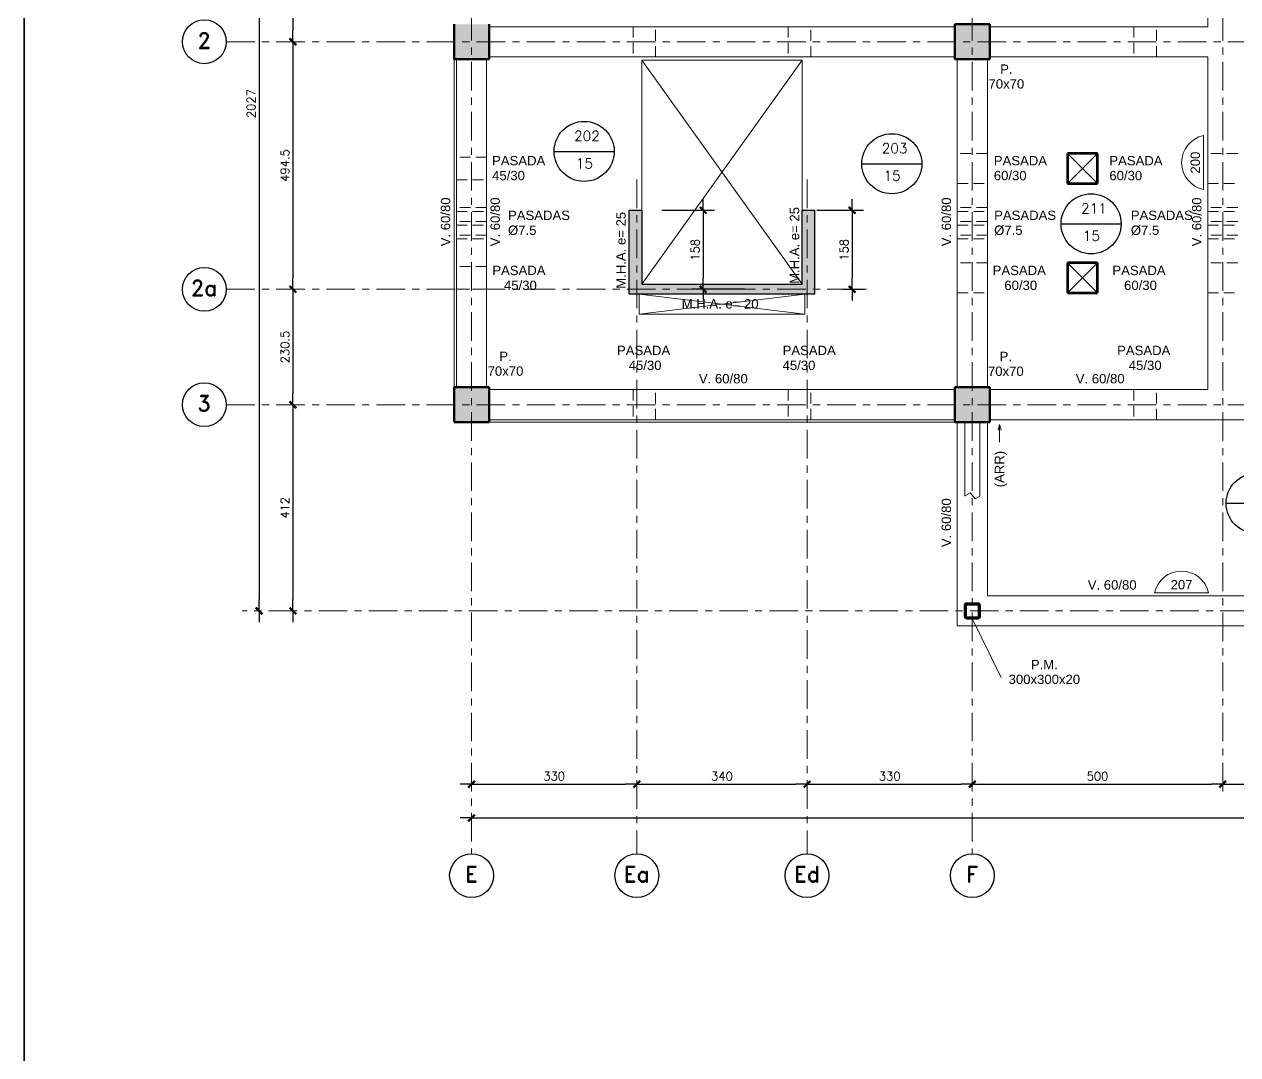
# Model space of a CAD drawing. Extents: x -4 to 6083, y -4 to 8618.
# Drawn here: x 0 to 2423, y 4971 to 7030 of the extents above; entities that cross this region are included whole.
import ezdxf
from ezdxf.enums import TextEntityAlignment as Align

# ---------------------------------------------------------------- set-up
doc = ezdxf.new("R2010")
doc.units = 0
doc.header["$LTSCALE"] = 45
doc.header["$MEASUREMENT"] = 0
doc.linetypes.add('Grid Line', pattern=[2.2225, 1.27, -0.3175, 0.3175, -0.3175])
doc.linetypes.add('RLE-PROYECCION', pattern=[0.71438, 0.47625, -0.23813])
doc.layers.get('0').update_dxf_attribs({"linetype": 'CONTINUOUS'})
for name, color, linetype, lineweight in [('A-ANNO-TEXT', 2, 'CONTINUOUS', 9), ('A-DETL-HLIN', 3, 'CONTINUOUS', 70), ('RLE-EJE', 3, 'CONTINUOUS', 25), ('RLE-EJES', 1, 'Grid Line', 9), ('RLE-LOSA', 3, 'CONTINUOUS', 15), ('RLE-MURO', 5, 'CONTINUOUS', 25), ('RLE-PILAR', 5, 'CONTINUOUS', 50), ('RLE-PROYECCION', 2, 'RLE-PROYECCION', 15), ('RLE-SOLID', 252, 'CONTINUOUS', 15), ('RLE-TEXTO-1', 9, 'CONTINUOUS', 9), ('RLE-VANOS', 1, 'CONTINUOUS', 15), ('RLE-VIGA', 3, 'CONTINUOUS', 15), ('S-COLS-IDEN', 2, 'CONTINUOUS', 9)]:
    doc.layers.add(name, color=color, linetype=linetype, lineweight=lineweight)
for name, color, linetype in [('RLA-COTAS', 2, 'CONTINUOUS'), ('RLA-COTAS1', 2, 'CONTINUOUS'), ('RLA-FORMATO', 7, 'CONTINUOUS'), ('RLA-LOSAS', 3, 'CONTINUOUS')]:
    doc.layers.add(name, color=color, linetype=linetype)
doc.styles.add('Arial_1', font='arial.ttf', dxfattribs={"height": 30})
doc.styles.add('Arial_2', font='arial.ttf', dxfattribs={"height": 18.75})
doc.styles.add('ROMAND', font='romand', dxfattribs={"height": 31.5})
doc.styles.add('ROMANS', font='ROMANS.shx', dxfattribs={"height": 16.875})
doc.dimstyles.new('ING-75', dxfattribs={"dimscale": 75, "dimtxt": 0.27, "dimasz": 0.3, "dimexe": 0, "dimexo": 0, "dimgap": 0.1, "dimtad": 1, "dimdec": 1, "dimzin": 12, "dimdsep": 46, "dimtxsty": 'ROMANS', "dimblk": 'TICK1', "dimblk1": 'TICK1', "dimblk2": 'TICK1', "dimcen": 0.09, "dimclrd": 2, "dimclre": 1, "dimclrt": 3, "dimadec": 0, "dimazin": 0, "dimtfac": 1, "dimtdec": 0, "dimtix": 1, "dimtmove": 2, "dimatfit": 3, "dimldrblk": 'TICK1', "dimfxl": 0, "dimfxlon": 1, "dimtolj": 1, "dimtzin": 0, "dimarcsym": 0})

# ---------------------------------------------------------------- blocks, each defined once
blk = doc.blocks.new('TICK1')
at = {"color": 2}
for points in [[(0, 0), (-1, 0)], [(0, 0), (1, 0)]]:
    blk.add_lwpolyline(points, dxfattribs=at)
at = {"color": 2, "const_width": 0.2}
blk.add_lwpolyline([(-0.3, -0.3), (0.3, 0.3)], dxfattribs=at)
blk = doc.blocks.new('*D19')
at = {"layer": 'RLA-COTAS', "color": 2, "lineweight": -2, "transparency": 16777216}
blk.add_line((469, 7862.4), (469, 5880.4), dxfattribs=at)
at = {"layer": 'RLA-COTAS', "color": 2, "lineweight": -2, "transparency": 16777216, "xscale": 22.5, "yscale": 22.5, "zscale": 22.5}
for p, rotation in [((469, 7884.9), 90), ((469, 5857.9), 270)]:
    blk.add_blockref('TICK1', p, dxfattribs=dict(at, rotation=rotation))
at = {"layer": 'RLA-COTAS', "color": 3, "transparency": 16777216, "insert": (453, 6871.4), "char_height": 16.88, "attachment_point": 5, "rotation": 90, "style": 'ROMANS'}
blk.add_mtext('\\A1;2027', dxfattribs=at)
blk = doc.blocks.new('*D21')
at = {"layer": 'RLA-COTAS', "color": 2, "lineweight": -2, "transparency": 16777216}
blk.add_line((536.5, 7472.4), (536.5, 7017.4), dxfattribs=at)
at = {"layer": 'RLA-COTAS', "color": 2, "lineweight": -2, "transparency": 16777216, "xscale": 22.5, "yscale": 22.5, "zscale": 22.5}
for p, rotation in [((536.5, 7494.9), 90), ((536.5, 6994.9), 270)]:
    blk.add_blockref('TICK1', p, dxfattribs=dict(at, rotation=rotation))
at = {"layer": 'RLA-COTAS', "color": 3, "transparency": 16777216, "insert": (520.5, 7244.9), "char_height": 16.88, "attachment_point": 5, "rotation": 90, "style": 'ROMANS'}
blk.add_mtext('\\A1;500', dxfattribs=at)
blk = doc.blocks.new('*D22')
at = {"layer": 'RLA-COTAS', "color": 2, "lineweight": -2, "transparency": 16777216}
blk.add_line((536.5, 6972.4), (536.5, 6522.9), dxfattribs=at)
at = {"layer": 'RLA-COTAS', "color": 2, "lineweight": -2, "transparency": 16777216, "xscale": 22.5, "yscale": 22.5, "zscale": 22.5}
for p, rotation in [((536.5, 6994.9), 90), ((536.5, 6500.4), 270)]:
    blk.add_blockref('TICK1', p, dxfattribs=dict(at, rotation=rotation))
at = {"layer": 'RLA-COTAS', "color": 3, "transparency": 16777216, "insert": (520.5, 6747.7), "char_height": 16.88, "attachment_point": 5, "rotation": 90, "style": 'ROMANS'}
blk.add_mtext('\\A1;494.5', dxfattribs=at)
blk = doc.blocks.new('*D23')
at = {"layer": 'RLA-COTAS', "color": 2, "lineweight": -2, "transparency": 16777216}
blk.add_line((536.5, 6477.9), (536.5, 6292.4), dxfattribs=at)
at = {"layer": 'RLA-COTAS', "color": 2, "lineweight": -2, "transparency": 16777216, "xscale": 22.5, "yscale": 22.5, "zscale": 22.5}
for p, rotation in [((536.5, 6500.4), 90), ((536.5, 6269.9), 270)]:
    blk.add_blockref('TICK1', p, dxfattribs=dict(at, rotation=rotation))
at = {"layer": 'RLA-COTAS', "color": 3, "transparency": 16777216, "insert": (520.5, 6385.2), "char_height": 16.88, "attachment_point": 5, "rotation": 90, "style": 'ROMANS'}
blk.add_mtext('\\A1;230.5', dxfattribs=at)
blk = doc.blocks.new('*D24')
at = {"layer": 'RLA-COTAS', "color": 2, "lineweight": -2, "transparency": 16777216}
blk.add_line((536.5, 6247.4), (536.5, 5880.4), dxfattribs=at)
at = {"layer": 'RLA-COTAS', "color": 2, "lineweight": -2, "transparency": 16777216, "xscale": 22.5, "yscale": 22.5, "zscale": 22.5}
for p, rotation in [((536.5, 6269.9), 90), ((536.5, 5857.9), 270)]:
    blk.add_blockref('TICK1', p, dxfattribs=dict(at, rotation=rotation))
at = {"layer": 'RLA-COTAS', "color": 3, "transparency": 16777216, "insert": (520.5, 6063.9), "char_height": 16.88, "attachment_point": 5, "rotation": 90, "style": 'ROMANS'}
blk.add_mtext('\\A1;412', dxfattribs=at)
blk = doc.blocks.new('*D25')
at = {"layer": 'RLA-COTAS', "color": 2, "lineweight": -2, "transparency": 16777216}
blk.add_line((915.7, 5511.7), (1200.7, 5511.7), dxfattribs=at)
at = {"layer": 'RLA-COTAS', "color": 2, "lineweight": -2, "transparency": 16777216, "xscale": 22.5, "yscale": 22.5, "zscale": 22.5, "rotation": 180}
blk.add_blockref('TICK1', (893.2, 5511.7), dxfattribs=at)
at = {"layer": 'RLA-COTAS', "color": 2, "lineweight": -2, "transparency": 16777216, "xscale": 22.5, "yscale": 22.5, "zscale": 22.5}
blk.add_blockref('TICK1', (1223.2, 5511.7), dxfattribs=at)
at = {"layer": 'RLA-COTAS', "color": 3, "transparency": 16777216, "insert": (1058.2, 5527.7), "char_height": 16.88, "attachment_point": 5, "style": 'ROMANS'}
blk.add_mtext('\\A1;330', dxfattribs=at)
blk = doc.blocks.new('*D26')
at = {"layer": 'RLA-COTAS', "color": 2, "lineweight": -2, "transparency": 16777216}
blk.add_line((1245.7, 5511.7), (1540.7, 5511.7), dxfattribs=at)
at = {"layer": 'RLA-COTAS', "color": 2, "lineweight": -2, "transparency": 16777216, "xscale": 22.5, "yscale": 22.5, "zscale": 22.5, "rotation": 180}
blk.add_blockref('TICK1', (1223.2, 5511.7), dxfattribs=at)
at = {"layer": 'RLA-COTAS', "color": 2, "lineweight": -2, "transparency": 16777216, "xscale": 22.5, "yscale": 22.5, "zscale": 22.5}
blk.add_blockref('TICK1', (1563.2, 5511.7), dxfattribs=at)
at = {"layer": 'RLA-COTAS', "color": 3, "transparency": 16777216, "insert": (1393.2, 5527.7), "char_height": 16.88, "attachment_point": 5, "style": 'ROMANS'}
blk.add_mtext('\\A1;340', dxfattribs=at)
blk = doc.blocks.new('*D27')
at = {"layer": 'RLA-COTAS', "color": 2, "lineweight": -2, "transparency": 16777216}
blk.add_line((1585.7, 5511.7), (1870.7, 5511.7), dxfattribs=at)
at = {"layer": 'RLA-COTAS', "color": 2, "lineweight": -2, "transparency": 16777216, "xscale": 22.5, "yscale": 22.5, "zscale": 22.5, "rotation": 180}
blk.add_blockref('TICK1', (1563.2, 5511.7), dxfattribs=at)
at = {"layer": 'RLA-COTAS', "color": 2, "lineweight": -2, "transparency": 16777216, "xscale": 22.5, "yscale": 22.5, "zscale": 22.5}
blk.add_blockref('TICK1', (1893.2, 5511.7), dxfattribs=at)
at = {"layer": 'RLA-COTAS', "color": 3, "transparency": 16777216, "insert": (1728.2, 5527.7), "char_height": 16.88, "attachment_point": 5, "style": 'ROMANS'}
blk.add_mtext('\\A1;330', dxfattribs=at)
blk = doc.blocks.new('*D28')
at = {"layer": 'RLA-COTAS', "color": 2, "lineweight": -2, "transparency": 16777216}
blk.add_line((1915.7, 5511.7), (2370.7, 5511.7), dxfattribs=at)
at = {"layer": 'RLA-COTAS', "color": 2, "lineweight": -2, "transparency": 16777216, "xscale": 22.5, "yscale": 22.5, "zscale": 22.5, "rotation": 180}
blk.add_blockref('TICK1', (1893.2, 5511.7), dxfattribs=at)
at = {"layer": 'RLA-COTAS', "color": 2, "lineweight": -2, "transparency": 16777216, "xscale": 22.5, "yscale": 22.5, "zscale": 22.5}
blk.add_blockref('TICK1', (2393.2, 5511.7), dxfattribs=at)
at = {"layer": 'RLA-COTAS', "color": 3, "transparency": 16777216, "insert": (2143.2, 5527.7), "char_height": 16.88, "attachment_point": 5, "style": 'ROMANS'}
blk.add_mtext('\\A1;500', dxfattribs=at)
blk = doc.blocks.new('*D29')
at = {"layer": 'RLA-COTAS', "color": 2, "lineweight": -2, "transparency": 16777216}
blk.add_line((2415.7, 5511.7), (2619.7, 5511.7), dxfattribs=at)
at = {"layer": 'RLA-COTAS', "color": 2, "lineweight": -2, "transparency": 16777216, "xscale": 22.5, "yscale": 22.5, "zscale": 22.5, "rotation": 180}
blk.add_blockref('TICK1', (2393.2, 5511.7), dxfattribs=at)
at = {"layer": 'RLA-COTAS', "color": 2, "lineweight": -2, "transparency": 16777216, "xscale": 22.5, "yscale": 22.5, "zscale": 22.5}
blk.add_blockref('TICK1', (2642.2, 5511.7), dxfattribs=at)
at = {"layer": 'RLA-COTAS', "color": 3, "transparency": 16777216, "insert": (2517.7, 5527.7), "char_height": 16.88, "attachment_point": 5, "style": 'ROMANS'}
blk.add_mtext('\\A1;249', dxfattribs=at)
blk = doc.blocks.new('*D43')
at = {"layer": 'RLA-COTAS1', "color": 1, "lineweight": -2, "transparency": 16777216}
for p, q in [((1273.3, 6658.3), (1378.3, 6658.3)), ((1438.3, 6500.4), (1333.3, 6500.4))]:
    blk.add_line(p, q, dxfattribs=at)
at = {"layer": 'RLA-COTAS1', "color": 2, "lineweight": -2, "transparency": 16777216}
blk.add_line((1355.8, 6635.8), (1355.8, 6522.9), dxfattribs=at)
at = {"layer": 'RLA-COTAS1', "color": 2, "lineweight": -2, "transparency": 16777216, "xscale": 22.5, "yscale": 22.5, "zscale": 22.5}
for p, rotation in [((1355.8, 6658.3), 90), ((1355.8, 6500.4), 270)]:
    blk.add_blockref('TICK1', p, dxfattribs=dict(at, rotation=rotation))
at = {"layer": 'RLA-COTAS1', "color": 3, "transparency": 16777216, "insert": (1339.8, 6579.3), "char_height": 16.88, "attachment_point": 5, "rotation": 90, "style": 'ROMANS'}
blk.add_mtext('\\A1;158', dxfattribs=at)
blk = doc.blocks.new('*D44')
at = {"layer": 'RLA-COTAS1', "color": 1, "lineweight": -2, "transparency": 16777216}
for p, q in [((1582.5, 6658.3), (1675.7, 6658.3)), ((1634.6, 6500.4), (1675.7, 6500.4))]:
    blk.add_line(p, q, dxfattribs=at)
at = {"layer": 'RLA-COTAS1', "color": 2, "lineweight": -2, "transparency": 16777216}
blk.add_line((1653.2, 6635.8), (1653.2, 6522.9), dxfattribs=at)
at = {"layer": 'RLA-COTAS1', "color": 2, "lineweight": -2, "transparency": 16777216, "xscale": 22.5, "yscale": 22.5, "zscale": 22.5}
for p, rotation in [((1653.2, 6658.3), 90), ((1653.2, 6500.4), 270)]:
    blk.add_blockref('TICK1', p, dxfattribs=dict(at, rotation=rotation))
at = {"layer": 'RLA-COTAS1', "color": 3, "transparency": 16777216, "insert": (1637.3, 6579.3), "char_height": 16.88, "attachment_point": 5, "rotation": 90, "style": 'ROMANS'}
blk.add_mtext('\\A1;158', dxfattribs=at)
blk = doc.blocks.new('*D49')
at = {"layer": 'RLA-COTAS1', "color": 1, "lineweight": -2, "transparency": 16777216}
for p, q in [((1273.3, 6658.3), (1378.3, 6658.3)), ((1438.3, 6500.4), (1333.3, 6500.4))]:
    blk.add_line(p, q, dxfattribs=at)
at = {"layer": 'RLA-COTAS1', "color": 2, "lineweight": -2, "transparency": 16777216}
blk.add_line((1355.8, 6635.8), (1355.8, 6522.9), dxfattribs=at)
at = {"layer": 'RLA-COTAS1', "color": 2, "lineweight": -2, "transparency": 16777216, "xscale": 22.5, "yscale": 22.5, "zscale": 22.5}
for p, rotation in [((1355.8, 6658.3), 90), ((1355.8, 6500.4), 270)]:
    blk.add_blockref('TICK1', p, dxfattribs=dict(at, rotation=rotation))
at = {"layer": 'RLA-COTAS1', "color": 3, "transparency": 16777216, "insert": (1339.8, 6579.3), "char_height": 16.88, "attachment_point": 5, "rotation": 90, "style": 'ROMANS'}
blk.add_mtext('\\A1;158', dxfattribs=at)
blk = doc.blocks.new('*D50')
at = {"layer": 'RLA-COTAS1', "color": 1, "lineweight": -2, "transparency": 16777216}
for p, q in [((1582.5, 6658.3), (1675.7, 6658.3)), ((1634.6, 6500.4), (1675.7, 6500.4))]:
    blk.add_line(p, q, dxfattribs=at)
at = {"layer": 'RLA-COTAS1', "color": 2, "lineweight": -2, "transparency": 16777216}
blk.add_line((1653.2, 6635.8), (1653.2, 6522.9), dxfattribs=at)
at = {"layer": 'RLA-COTAS1', "color": 2, "lineweight": -2, "transparency": 16777216, "xscale": 22.5, "yscale": 22.5, "zscale": 22.5}
for p, rotation in [((1653.2, 6658.3), 90), ((1653.2, 6500.4), 270)]:
    blk.add_blockref('TICK1', p, dxfattribs=dict(at, rotation=rotation))
at = {"layer": 'RLA-COTAS1', "color": 3, "transparency": 16777216, "insert": (1637.3, 6579.3), "char_height": 16.88, "attachment_point": 5, "rotation": 90, "style": 'ROMANS'}
blk.add_mtext('\\A1;158', dxfattribs=at)
blk = doc.blocks.new('*D52')
at = {"layer": 'RLA-COTAS', "color": 2, "lineweight": -2, "transparency": 16777216}
blk.add_line((915.7, 5444.2), (5370.7, 5444.2), dxfattribs=at)
at = {"layer": 'RLA-COTAS', "color": 2, "lineweight": -2, "transparency": 16777216, "xscale": 22.5, "yscale": 22.5, "zscale": 22.5, "rotation": 180}
blk.add_blockref('TICK1', (893.2, 5444.2), dxfattribs=at)
at = {"layer": 'RLA-COTAS', "color": 2, "lineweight": -2, "transparency": 16777216, "xscale": 22.5, "yscale": 22.5, "zscale": 22.5}
blk.add_blockref('TICK1', (5393.2, 5444.2), dxfattribs=at)
at = {"layer": 'RLA-COTAS', "color": 3, "transparency": 16777216, "insert": (3143.2, 5460.2), "char_height": 16.88, "attachment_point": 5, "style": 'ROMANS'}
blk.add_mtext('\\A1;4500', dxfattribs=at)

msp = doc.modelspace()

# ---------------------------------------------------------------- hatches: boundary and pattern name
at = {"layer": 'RLE-SOLID'}
for points in [[(858.226, 6959.924), (928.226, 6959.924), (928.226, 7029.924), (858.226, 7029.924)], [(1858.226, 6959.924), (1928.226, 6959.924), (1928.226, 7029.924), (1858.226, 7029.924)], [(1233.226, 6510.408), (1233.226, 6658.287), (1208.226, 6658.287), (1208.226, 6510.408)], [(1578.226, 6510.408), (1578.226, 6658.287), (1553.226, 6658.287), (1553.226, 6510.408)], [(1578.226, 6490.408), (1578.226, 6510.408), (1208.226, 6510.408), (1208.226, 6490.408)], [(858.226, 6234.908), (928.226, 6234.908), (928.226, 6304.908), (858.226, 6304.908)], [(1899.215, 6234.908), (1928.226, 6234.908), (1928.226, 6304.908), (1858.226, 6304.908), (1858.226, 6234.908), (1894.512, 6234.908)]]:
    msp.add_hatch(color=256, dxfattribs=at).paths.add_polyline_path(points, flags=0)
h = msp.add_hatch(dxfattribs=at)
h.set_pattern_fill('FP_1', color=256, style=0, pattern_type=2)
h.set_pattern_definition([(45, (3287.746, 7474.723), (-18.85854, 18.85854), []), (45, (3287.746, 7503.298), (-18.85854, 18.85854), [])])
h.paths.add_polyline_path([(1904.226, 5842.908), (1906.226, 5843.443), (1907.69, 5844.908), (1908.226, 5846.908), (1908.226, 5868.908), (1907.69, 5870.908), (1906.226, 5872.372), (1904.226, 5872.908), (1882.226, 5872.908), (1880.226, 5872.372), (1878.762, 5870.908), (1878.226, 5868.908), (1878.226, 5846.908), (1878.762, 5844.908), (1880.226, 5843.443), (1882.226, 5842.908)], flags=0)
h.paths.add_polyline_path([(1882.226, 5844.908), (1880.812, 5845.493), (1880.226, 5846.908), (1880.226, 5868.908), (1880.812, 5870.322), (1882.226, 5870.908), (1904.226, 5870.908), (1905.64, 5870.322), (1906.226, 5868.908), (1906.226, 5846.908), (1905.64, 5845.493), (1904.226, 5844.908)], flags=0)

# ---------------------------------------------------------------- linework, layer by layer
at = {"layer": 'A-ANNO-TEXT'}
for p, q in [((1947.567, 6230.132), (1944.553, 6218.882)), ((1947.567, 6230.132), (1950.582, 6218.882)), ((1947.567, 6230.132), (1947.567, 6197.605)), ((1947.567, 6197.605), (1947.567, 6195.306))]:
    msp.add_line(p, q, dxfattribs=at)
at = {"layer": 'A-DETL-HLIN'}
for p, q in [((2143.231, 6771.585), (2083.231, 6771.585)), ((2083.231, 6771.585), (2083.231, 6711.585)), ((2143.231, 6711.585), (2143.231, 6771.585)), ((2083.231, 6711.585), (2143.231, 6711.585)), ((2143.231, 6553.246), (2083.231, 6553.246)), ((2083.231, 6553.246), (2083.231, 6493.246)), ((2143.231, 6493.246), (2143.231, 6553.246)), ((2083.231, 6493.246), (2143.231, 6493.246))]:
    msp.add_line(p, q, dxfattribs=at)
at = {"layer": 'RLA-FORMATO', "color": 6, "linetype": 'Continuous'}
for p, q in [((0, 8617.5), (0, 0)), ((0, 0), (0, 7890))]:
    msp.add_line(p, q, dxfattribs=at)
at = {"layer": 'RLA-LOSAS'}
for p, q in [((1058.012, 6775.98), (1178.012, 6775.98)), ((1672.415, 6751.284), (1792.415, 6751.284)), ((2070.414, 6631.284), (2190.414, 6631.284)), ((2400.016, 6072.899), (2520.016, 6072.899))]:
    msp.add_line(p, q, dxfattribs=at)
for centre in [(1118.012, 6775.98), (1732.415, 6751.284), (2130.414, 6631.284), (2460.016, 6072.899)]:
    msp.add_circle(centre, 60, dxfattribs=at)
at = {"layer": 'RLE-EJE'}
for centre in [(359.476, 6994.924), (359.476, 6500.408), (359.476, 6269.908), (893.226, 5329.158), (1223.226, 5329.158), (1563.226, 5329.158), (1893.226, 5329.158)]:
    msp.add_circle(centre, 43.75, dxfattribs=at)
at = {"layer": 'RLE-EJES'}
for p, q in [((893.226, 8454.908), (893.226, 5372.908)), ((1893.226, 8454.908), (1893.226, 5372.908)), ((2393.226, 8354.924), (2393.226, 5484.924)), ((403.226, 6994.924), (5803.242, 6994.924)), ((1223.226, 6719.656), (1223.226, 5372.908)), ((1563.226, 6719.656), (1563.226, 5372.908)), ((403.226, 6500.408), (1682.038, 6500.408)), ((403.226, 6269.908), (5803.242, 6269.908)), ((3045.414, 5857.908), (435.414, 5857.908))]:
    msp.add_line(p, q, dxfattribs=at)
at = {"layer": 'RLE-LOSA'}
for p, q in [((858.226, 6304.908), (858.226, 6959.924)), ((1553.226, 6958.287), (1233.226, 6958.287)), ((1233.226, 6958.287), (1233.226, 6658.287)), ((1553.226, 6658.287), (1553.226, 6958.287)), ((1858.226, 6234.908), (928.226, 6234.908))]:
    msp.add_line(p, q, dxfattribs=at)
msp.add_lwpolyline([(1227.726, 6490.408), (1558.726, 6490.408), (1558.726, 6450.458), (1227.726, 6450.458)], close=True, dxfattribs=at)
at = {"layer": 'RLE-MURO'}
for p, q in [((1208.226, 6490.408), (1208.226, 6658.287)), ((1208.226, 6658.287), (1233.226, 6658.287)), ((1233.226, 6658.287), (1233.226, 6510.408)), ((1553.226, 6510.408), (1553.226, 6658.287)), ((1553.226, 6658.287), (1578.226, 6658.287)), ((1578.226, 6658.287), (1578.226, 6490.408)), ((1233.226, 6510.408), (1553.226, 6510.408)), ((1578.226, 6490.408), (1208.226, 6490.408))]:
    msp.add_line(p, q, dxfattribs=at)
at = {"layer": 'RLE-PILAR'}
for p, q in [((858.226, 6959.924), (858.226, 7029.924)), ((928.226, 7029.924), (928.226, 6959.924)), ((1858.226, 7029.924), (1928.226, 7029.924)), ((1858.226, 6959.924), (1858.226, 7029.924)), ((1928.226, 7029.924), (1928.226, 6959.924)), ((928.226, 6959.924), (858.226, 6959.924)), ((1928.226, 6959.924), (1858.226, 6959.924)), ((858.226, 6304.908), (928.226, 6304.908)), ((858.226, 6234.908), (858.226, 6304.908)), ((928.226, 6304.908), (928.226, 6234.908)), ((1928.226, 6304.908), (1858.226, 6304.908)), ((1858.226, 6304.908), (1858.226, 6234.908)), ((1928.226, 6304.908), (1928.226, 6234.908)), ((928.226, 6234.908), (858.226, 6234.908)), ((1858.226, 6234.908), (1868.99, 6234.908)), ((1916.99, 6234.908), (1868.99, 6234.908)), ((1928.226, 6234.908), (1916.99, 6234.908)), ((1878.226, 5846.908), (1878.226, 5868.908)), ((1880.226, 5868.908), (1880.226, 5846.908)), ((1882.226, 5872.908), (1904.226, 5872.908)), ((1904.226, 5870.908), (1882.226, 5870.908)), ((1906.226, 5846.908), (1906.226, 5868.908)), ((1908.226, 5868.908), (1908.226, 5846.908)), ((1882.226, 5844.908), (1904.226, 5844.908)), ((1904.226, 5842.908), (1882.226, 5842.908))]:
    msp.add_line(p, q, dxfattribs=at)
for centre, radius, start, end in [((1882.226, 5868.908), 4, 90, 180), ((1882.226, 5868.908), 2, 90, 180), ((1904.226, 5868.908), 4, 0, 90), ((1904.226, 5868.908), 2, 0, 90), ((1882.226, 5846.908), 4, 180, 270), ((1882.226, 5846.908), 2, 180, 270), ((1904.226, 5846.908), 4, 270, 0), ((1904.226, 5846.908), 2, 270, 0)]:
    msp.add_arc(centre, radius, start, end, dxfattribs=at)
at = {"layer": 'RLE-PROYECCION'}
for p, q in [((1215.726, 7024.924), (1215.726, 6964.924)), ((1260.726, 6964.924), (1260.726, 7024.924)), ((1525.726, 7024.924), (1525.726, 6964.924)), ((1570.726, 6964.924), (1570.726, 7024.924)), ((2215.726, 7024.924), (2215.726, 6964.924)), ((2260.726, 6964.924), (2260.726, 7024.924)), ((923.226, 6764.085), (863.226, 6764.085)), ((1923.226, 6771.585), (1863.226, 6771.585)), ((2423.226, 6771.585), (2363.226, 6771.585)), ((863.226, 6719.085), (923.226, 6719.085)), ((1863.226, 6711.585), (1923.226, 6711.585)), ((2363.226, 6711.585), (2423.226, 6711.585)), ((923.226, 6663.666), (863.226, 6663.666)), ((863.226, 6656.166), (923.226, 6656.166)), ((1923.226, 6663.666), (1863.226, 6663.666)), ((1863.226, 6656.166), (1923.226, 6656.166)), ((2423.226, 6663.666), (2363.226, 6663.666)), ((2363.226, 6656.166), (2423.226, 6656.166)), ((923.226, 6636.166), (863.226, 6636.166)), ((863.226, 6628.666), (923.226, 6628.666)), ((1923.226, 6636.166), (1863.226, 6636.166)), ((1863.226, 6628.666), (1923.226, 6628.666)), ((2423.226, 6636.166), (2363.226, 6636.166)), ((2363.226, 6628.666), (2423.226, 6628.666)), ((923.226, 6608.666), (863.226, 6608.666)), ((863.226, 6601.166), (923.226, 6601.166)), ((1923.226, 6608.666), (1863.226, 6608.666)), ((1863.226, 6601.166), (1923.226, 6601.166)), ((2423.226, 6608.666), (2363.226, 6608.666)), ((2363.226, 6601.166), (2423.226, 6601.166)), ((923.226, 6545.746), (863.226, 6545.746)), ((1923.226, 6553.246), (1863.226, 6553.246)), ((2423.226, 6553.246), (2363.226, 6553.246)), ((863.226, 6500.746), (923.226, 6500.746)), ((1863.226, 6493.246), (1923.226, 6493.246)), ((2363.226, 6493.246), (2423.226, 6493.246)), ((1215.726, 6299.924), (1215.726, 6239.924)), ((1260.726, 6239.924), (1260.726, 6299.924)), ((1525.726, 6299.924), (1525.726, 6239.924)), ((1570.726, 6239.924), (1570.726, 6299.924)), ((2215.726, 6299.924), (2215.726, 6239.924)), ((2260.726, 6239.924), (2260.726, 6299.924))]:
    msp.add_line(p, q, dxfattribs=at)
at = {"layer": 'RLE-TEXTO-1'}
for p, q in [((2354.952, 6699.573), (2354.952, 6807.573)), ((2257.075, 5893.768), (2365.075, 5893.768))]:
    msp.add_line(p, q, dxfattribs=at)
for centre, start, end in [((2366.441, 6753.573), 102.010217, 257.989783), ((2311.075, 5882.28), 12.010217, 167.989783)]:
    msp.add_arc(centre, 55.208, start, end, dxfattribs=at)
at = {"layer": 'RLE-VANOS'}
for p, q in [((1233.226, 6958.287), (1553.226, 6510.408)), ((1233.226, 6510.408), (1553.226, 6958.287)), ((1233.226, 6510.408), (1553.226, 6958.287)), ((1233.226, 6958.287), (1553.226, 6510.408)), ((2083.231, 6771.585), (2143.231, 6711.585)), ((2083.231, 6711.585), (2143.231, 6771.585)), ((2083.231, 6493.246), (2143.231, 6553.246)), ((2083.231, 6553.246), (2143.231, 6493.246)), ((1227.726, 6490.408), (1558.726, 6450.458)), ((1227.726, 6450.458), (1558.726, 6490.408)), ((1878.226, 6087.978), (1888.618, 6093.978)), ((1878.226, 6087.978), (1888.618, 6093.978)), ((1888.618, 6093.978), (1898.903, 6081.721)), ((1888.618, 6093.978), (1898.903, 6081.721)), ((1898.903, 6081.721), (1908.226, 6087.104)), ((1898.903, 6081.721), (1908.226, 6087.104))]:
    msp.add_line(p, q, dxfattribs=at)
at = {"layer": 'RLE-VIGA'}
for p, q in [((2363.226, 7854.924), (2363.226, 7024.924)), ((928.226, 7024.924), (1858.226, 7024.924)), ((1928.226, 7024.924), (2363.226, 7024.924)), ((863.226, 6959.924), (863.226, 6304.908)), ((923.226, 6959.924), (923.226, 6304.908)), ((928.226, 6964.924), (1858.226, 6964.924)), ((1863.226, 6959.924), (1863.226, 6304.908)), ((1923.226, 6959.924), (1923.226, 6304.908)), ((1928.226, 6964.924), (2363.226, 6964.924)), ((2363.226, 6964.924), (2363.226, 6299.924)), ((928.226, 6299.924), (1858.226, 6299.924)), ((1928.226, 6299.924), (2363.226, 6299.924)), ((928.226, 6239.924), (1858.226, 6239.924)), ((1863.226, 6234.908), (1863.226, 5827.908)), ((1878.226, 6086.871), (1878.226, 6234.908)), ((1908.226, 6234.908), (1908.226, 6086.871)), ((1923.226, 6234.908), (1923.226, 5887.908)), ((1928.226, 6239.924), (2612.226, 6239.924)), ((2612.226, 5887.908), (1923.226, 5887.908)), ((1923.226, 5827.908), (1863.226, 5827.908)), ((2672.226, 5827.908), (1923.226, 5827.908))]:
    msp.add_line(p, q, dxfattribs=at)
at = {"layer": 'S-COLS-IDEN'}
msp.add_line((1893.226, 5842.908), (1950.754, 5725.179), dxfattribs=at)

# ---------------------------------------------------------------- texts
at = {"layer": 'RLA-LOSAS', "char_height": 20, "width": 1, "attachment_point": 2, "line_spacing_factor": 0.941778, "style": 'ROMAND'}
for s, insert in [('202', (1123.719, 6816.769)), ('203', (1738.122, 6792.073)), ('15', (1118.593, 6762.031)), ('15', (1732.996, 6737.335)), ('211', (2136.121, 6672.073)), ('15', (2130.995, 6617.335))]:
    msp.add_mtext(s, dxfattribs=dict(at, insert=insert))
at = {"layer": 'RLE-EJE', "color": 5, "char_height": 31.25, "width": 1, "attachment_point": 2, "line_spacing_factor": 0.941778, "style": 'ROMAND'}
for s, insert in [('2', (359.282, 7013.056)), ('2a', (359.282, 6518.539)), ('3', (359.282, 6288.039)), ('E', (893.235, 5347.473)), ('Ea', (1223.235, 5347.473)), ('Ed', (1563.235, 5347.473)), ('F', (1893.235, 5347.473))]:
    msp.add_mtext(s, dxfattribs=dict(at, insert=insert))
at = {"layer": 'RLE-TEXTO-1', "style": 'Arial_1'}
msp.add_text('200', height=18.75, rotation=90, dxfattribs=at).set_placement((2347.758, 6753.532), align=Align.CENTER)
msp.add_text('207', height=18.75, dxfattribs=at).set_placement((2311.034, 5900.962), align=Align.CENTER)
at = {"layer": 'RLE-TEXTO-1', "char_height": 18.75, "attachment_point": 2, "line_spacing_factor": 0.941778, "style": 'Arial_2'}
for s, insert, width in [('P.\\P70x70', (1961.212, 6949.557), 116.84425), ('M.H.A. e= 20', (1389.585, 6480.802), 183.41563), ('P.\\P70x70', (960.98, 6375.855), 116.84425), ('P.\\P70x70', (1960.143, 6375.571), 116.84425), ('V. 60/80', (1395.957, 6331.235), 116.84425), ('V. 60/80', (2148.581, 6331.235), 116.84425), ('V. 60/80', (2172.496, 5919.219), 116.84425), ('P.M. 300x300x20', (2037.108, 5760.051), 116.84425)]:
    msp.add_mtext(s, dxfattribs=dict(at, insert=insert, width=width))
at = {"layer": 'RLE-TEXTO-1', "char_height": 18.75, "width": 78.7658, "attachment_point": 1, "style": 'Arial_2'}
for s, insert in [('PASADA ', (934.217, 6766.762)), ('PASADA ', (1936.11, 6766.762)), ('PASADA ', (2166.853, 6766.762)), ('45/30', (934.217, 6736.997)), ('60/30', (1936.11, 6736.997)), ('60/30', (2166.853, 6736.997)), ('PASADAS ', (966.025, 6657.593)), ('PASADAS ', (1936.811, 6657.593)), ('PASADAS ', (2209.736, 6657.593)), ('Ø7.5', (966.025, 6627.827)), ('Ø7.5', (1936.811, 6627.827)), ('Ø7.5', (2209.736, 6627.827)), ('PASADA ', (934.684, 6547.494)), ('PASADA ', (1933.86, 6547.494)), ('PASADA ', (2172.954, 6547.494)), ('45/30', (958, 6517.729)), ('60/30', (1957.176, 6517.729)), ('60/30', (2196.27, 6517.729)), ('PASADA ', (1183.681, 6387.67)), ('PASADA ', (1514.302, 6387.67)), ('PASADA ', (2182.365, 6387.67)), ('45/30', (1206.997, 6357.905)), ('45/30', (1514.302, 6357.905)), ('45/30', (2205.681, 6357.905))]:
    msp.add_mtext(s, dxfattribs=dict(at, insert=insert))
at = {"layer": 'RLE-TEXTO-1', "char_height": 18.75, "attachment_point": 2, "rotation": 90, "line_spacing_factor": 0.941778, "style": 'Arial_2'}
for s, insert, width in [('V. 60/80', (831.915, 6635.146), 116.84425), ('V. 60/80', (930.996, 6635.155), 116.84425), ('V. 60/80', (1831.915, 6635.146), 116.84425), ('V. 60/80', (2331.915, 6635.155), 116.84425), ('M.H.A. e= 25', (1182.14, 6578.333), 183.41563), ('M.H.A. e= 25', (1528.756, 6588.032), 183.41563), ('(ARR)', (1938.092, 6141.258), 116.84425), ('V. 60/80', (1831.915, 6034.138), 116.84425)]:
    msp.add_mtext(s, dxfattribs=dict(at, insert=insert, width=width))

# ---------------------------------------------------------------- dimensions: what is measured, and where the dimension line sits
at = {"layer": 'RLA-COTAS'}
for base, p1, p2, picture, middle in [((468.952, 5857.908), (476.452, 7884.924), (476.452, 5857.908), '*D19', (453.015, 6871.416)), ((536.452, 6994.924), (543.952, 7494.907), (543.952, 6994.924), '*D21', (520.515, 7244.915)), ((536.452, 6500.408), (543.952, 6994.924), (543.952, 6500.408), '*D22', (520.515, 6747.666)), ((536.452, 6269.908), (543.952, 6500.408), (543.952, 6269.908), '*D23', (520.515, 6385.158)), ((536.452, 5857.908), (543.952, 6269.908), (543.952, 5857.908), '*D24', (520.515, 6063.908))]:
    dim = msp.add_linear_dim(base=base, p1=p1, p2=p2, angle=90, dimstyle='ING-75', override={"dimexe": 0, "dimexo": 0, "dimdec": 1, "dimfxl": 0, "dimfxlon": 1}, dxfattribs=at)
    dim.commit()
    dim.dimension.update_dxf_attribs({"geometry": picture, "text_midpoint": middle})
for base, p1, p2, picture, middle in [((1223.226, 5511.724), (893.226, 5519.224), (1223.226, 5519.224), '*D25', (1058.226, 5527.661)), ((1563.226, 5511.724), (1223.226, 5519.224), (1563.226, 5519.224), '*D26', (1393.226, 5527.661)), ((1893.226, 5511.724), (1563.226, 5519.224), (1893.226, 5519.224), '*D27', (1728.226, 5527.661)), ((2393.226, 5511.724), (1893.226, 5519.224), (2393.226, 5519.224), '*D28', (2143.226, 5527.661)), ((2642.226, 5511.724), (2393.226, 5519.224), (2642.226, 5519.224), '*D29', (2517.726, 5527.661)), ((5393.226, 5444.224), (893.226, 5451.724), (5393.226, 5451.724), '*D52', (3143.226, 5460.161))]:
    dim = msp.add_linear_dim(base=base, p1=p1, p2=p2, dimstyle='ING-75', override={"dimexe": 0, "dimexo": 0, "dimdec": 1, "dimfxl": 0, "dimfxlon": 1}, dxfattribs=at)
    dim.commit()
    dim.dimension.update_dxf_attribs({"geometry": picture, "text_midpoint": middle})
at = {"layer": 'RLA-COTAS1'}
for base, p1, p2, picture, middle in [((1355.776, 6500.408), (1250.776, 6658.287), (1460.776, 6500.408), '*D43', (1339.839, 6579.347)), ((1355.776, 6500.408), (1250.776, 6658.287), (1460.776, 6500.408), '*D49', (1339.839, 6579.347)), ((1653.2, 6500.408), (1582.465, 6658.287), (1634.611, 6500.408), '*D44', (1637.262, 6579.347)), ((1653.2, 6500.408), (1582.465, 6658.287), (1634.611, 6500.408), '*D50', (1637.262, 6579.347))]:
    dim = msp.add_linear_dim(base=base, p1=p1, p2=p2, angle=90, dimstyle='ING-75', override={"dimexe": 0.3, "dimexo": 0, "dimdec": 0, "dimfxl": 1.1, "dimfxlon": 1}, dxfattribs=at)
    dim.commit()
    dim.dimension.update_dxf_attribs({"geometry": picture, "text_midpoint": middle})

doc.saveas('drawing.dxf')
